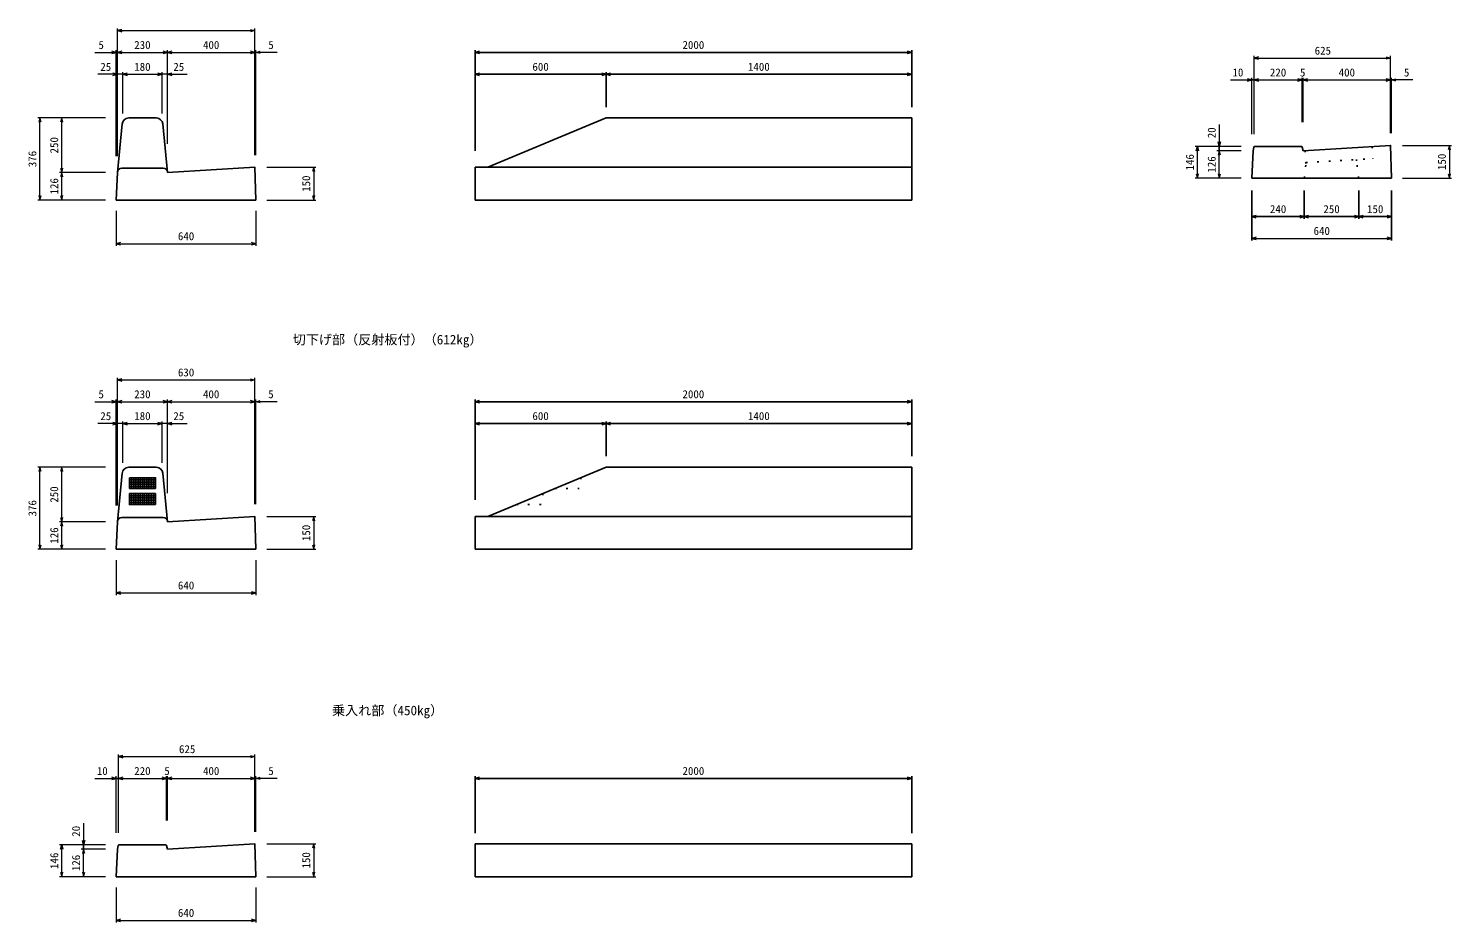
# Model space of a CAD drawing. Units: millimetres, scale not verified. Extents: x -12600 to 12600, y -8910 to 8910.
# Drawn here: x -3323 to 3197, y 524 to 4620 of the extents above; entities that cross this region are included whole.
import ezdxf
from ezdxf.enums import TextEntityAlignment as Align

# ---------------------------------------------------------------- set-up
doc = ezdxf.new("R2010")
doc.units = ezdxf.units.MM
doc.header["$LTSCALE"] = 30
doc.linetypes.add('DOTTED', pattern=[1.75, 0.25, -1.5])
for name, color, linetype, lineweight in [('0-0_DIM', 7, 'Continuous', 13), ('0-2_HATCH', 6, 'Continuous', 25), ('0-5_OUTLINE', 3, 'Continuous', 25), ('0-6_OUTLINE2', 4, 'DOTTED', 25), ('0-7_TXT', 7, 'Continuous', 25)]:
    doc.layers.add(name, color=color, linetype=linetype, lineweight=lineweight)
doc.styles.add('ＭＳ ゴシック', font='')
doc.styles.get('ＭＳ ゴシック').set_extended_font_data('MS Gothic')

msp = doc.modelspace()

# ---------------------------------------------------------------- linework, layer by layer
at = {"layer": '0-0_DIM'}
for p, q in [((-2915.43, 4035.02), (-2915.43, 4619.75)), ((-2915.43, 4609.75), (-2285.43, 4609.75)), ((-2285.43, 4039.93), (-2285.43, 4619.75)), ((-3018.13, 4509.75), (-2920.43, 4509.75)), ((-2920.43, 4035.02), (-2920.43, 4519.75)), ((-2915.43, 4509.75), (-2685.43, 4509.75)), ((-2685.43, 4091.16), (-2685.43, 4519.75)), ((-2685.43, 4509.75), (-2285.43, 4509.75)), ((-2280.43, 4039.93), (-2280.43, 4519.75)), ((-2182.73, 4509.75), (-2280.43, 4509.75)), ((2292.77, 4135.02), (2292.77, 4493.75)), ((2292.77, 4483.75), (2917.77, 4483.75)), ((2917.77, 4139.93), (2917.77, 4493.75)), ((-2915.43, 4409.75), (-3005.43, 4409.75)), ((-2890.43, 4409.75), (-2915.43, 4409.75)), ((-2890.43, 4229.67), (-2890.43, 4419.75)), ((-2890.43, 4409.75), (-2710.43, 4409.75)), ((-2710.43, 4229.67), (-2710.43, 4419.75)), ((-2685.43, 4409.75), (-2710.43, 4409.75)), ((-2685.43, 4409.75), (-2595.43, 4409.75)), ((2185.07, 4383.75), (2282.77, 4383.75)), ((2282.77, 4135.02), (2282.77, 4393.75)), ((2292.77, 4383.75), (2512.77, 4383.75)), ((2512.77, 4191.16), (2512.77, 4393.75)), ((2517.77, 4191.16), (2517.77, 4393.75)), ((2517.77, 4383.75), (2917.77, 4383.75)), ((2922.77, 4139.93), (2922.77, 4393.75)), ((3020.47, 4383.75), (2922.77, 4383.75)), ((-2970.43, 4209.75), (-3280.43, 4209.75)), ((-3270.43, 3833.75), (-3270.43, 4209.75)), ((-3170.43, 3959.75), (-3170.43, 4209.75)), ((2132.77, 4179.02), (2132.77, 4079.75)), ((2232.77, 4079.75), (2022.77, 4079.75)), ((2032.77, 3933.75), (2032.77, 4079.75)), ((2232.77, 4059.75), (2122.77, 4059.75)), ((2132.77, 3933.75), (2132.77, 4059.75)), ((2972.77, 4083.75), (3197.38, 4083.75)), ((3187.38, 4083.75), (3187.38, 3933.75)), ((-2230.43, 3983.75), (-2005.82, 3983.75)), ((-2015.82, 3983.75), (-2015.82, 3833.75)), ((-2970.43, 3959.75), (-3180.43, 3959.75)), ((-3170.43, 3833.75), (-3170.43, 3959.75)), ((2232.77, 3933.75), (2022.77, 3933.75)), ((2972.77, 3933.75), (3197.38, 3933.75)), ((-2970.43, 3833.75), (-3280.43, 3833.75)), ((-2920.43, 3783.75), (-2920.43, 3623.75)), ((-2280.43, 3783.75), (-2280.43, 3623.75)), ((-2230.43, 3833.75), (-2005.82, 3833.75)), ((2282.77, 3657.86), (2922.77, 3657.86)), ((-2920.43, 3633.75), (-2280.43, 3633.75)), ((-2915.43, 2435.02), (-2915.43, 3019.75)), ((-2915.43, 3009.75), (-2285.43, 3009.75)), ((-2285.43, 2439.93), (-2285.43, 3019.75)), ((-3018.13, 2909.75), (-2920.43, 2909.75)), ((-2920.43, 2435.02), (-2920.43, 2919.75)), ((-2915.43, 2909.75), (-2685.43, 2909.75)), ((-2685.43, 2491.16), (-2685.43, 2919.75)), ((-2685.43, 2909.75), (-2285.43, 2909.75)), ((-2280.43, 2439.93), (-2280.43, 2919.75)), ((-2182.73, 2909.75), (-2280.43, 2909.75)), ((-2915.43, 2809.75), (-3005.43, 2809.75)), ((-2890.43, 2809.75), (-2915.43, 2809.75)), ((-2890.43, 2629.67), (-2890.43, 2819.75)), ((-2890.43, 2809.75), (-2710.43, 2809.75)), ((-2710.43, 2629.67), (-2710.43, 2819.75)), ((-2685.43, 2809.75), (-2710.43, 2809.75)), ((-2685.43, 2809.75), (-2595.43, 2809.75)), ((-2970.43, 2609.75), (-3280.43, 2609.75)), ((-3270.43, 2233.75), (-3270.43, 2609.75)), ((-3170.43, 2359.75), (-3170.43, 2609.75)), ((-2970.43, 2359.75), (-3180.43, 2359.75)), ((-3170.43, 2233.75), (-3170.43, 2359.75)), ((-2230.43, 2383.75), (-2005.82, 2383.75)), ((-2015.82, 2383.75), (-2015.82, 2233.75)), ((-2970.43, 2233.75), (-3280.43, 2233.75)), ((-2230.43, 2233.75), (-2005.82, 2233.75)), ((-2920.43, 2183.75), (-2920.43, 2023.75)), ((-2280.43, 2183.75), (-2280.43, 2023.75)), ((-2920.43, 2033.75), (-2280.43, 2033.75)), ((-2910.43, 935.02), (-2910.43, 1293.75)), ((-2910.43, 1283.75), (-2285.43, 1283.75)), ((-2285.43, 939.93), (-2285.43, 1293.75)), ((-3018.13, 1183.75), (-2920.43, 1183.75)), ((-2920.43, 935.02), (-2920.43, 1193.75)), ((-2910.43, 1183.75), (-2690.43, 1183.75)), ((-2690.43, 991.16), (-2690.43, 1193.75)), ((-2685.43, 991.16), (-2685.43, 1193.75)), ((-2685.43, 1183.75), (-2285.43, 1183.75)), ((-2280.43, 939.93), (-2280.43, 1193.75)), ((-2182.73, 1183.75), (-2280.43, 1183.75)), ((-3070.43, 979.02), (-3070.43, 879.75)), ((-2970.43, 879.75), (-3180.43, 879.75)), ((-3170.43, 733.75), (-3170.43, 879.75)), ((-2970.43, 859.75), (-3080.43, 859.75)), ((-3070.43, 733.75), (-3070.43, 859.75)), ((-2230.43, 883.75), (-2005.82, 883.75)), ((-2015.82, 883.75), (-2015.82, 733.75)), ((-2970.43, 733.75), (-3180.43, 733.75)), ((-2230.43, 733.75), (-2005.82, 733.75)), ((-2920.43, 683.75), (-2920.43, 523.75)), ((-2280.43, 683.75), (-2280.43, 523.75)), ((-2920.43, 533.75), (-2280.43, 533.75))]:
    msp.add_line(p, q, dxfattribs=at)
at = {"layer": '0-0_DIM', "lineweight": 25}
for p, q in [((-2915.43, 4509.75), (-2920.43, 4509.75)), ((-2285.43, 4509.75), (-2280.43, 4509.75)), ((-1276.1, 4059.75), (-1276.1, 4519.75)), ((-1276.1, 4509.75), (723.9, 4509.75)), ((723.9, 4259.75), (723.9, 4519.75)), ((-1276.1, 4409.75), (-676.1, 4409.75)), ((-676.1, 4259.75), (-676.1, 4419.75)), ((-676.1, 4409.75), (723.9, 4409.75)), ((2292.77, 4383.75), (2282.77, 4383.75)), ((2512.77, 4383.75), (2517.77, 4383.75)), ((2917.77, 4383.75), (2922.77, 4383.75)), ((2132.77, 4059.75), (2132.77, 4079.75)), ((2282.77, 3877.86), (2282.77, 3647.86)), ((2522.77, 3877.86), (2522.77, 3747.86)), ((2772.77, 3877.86), (2772.77, 3747.86)), ((2922.77, 3877.86), (2922.77, 3647.86)), ((2282.77, 3757.86), (2522.77, 3757.86)), ((2522.77, 3757.86), (2772.77, 3757.86)), ((2772.77, 3757.86), (2922.77, 3757.86)), ((-2915.43, 2909.75), (-2920.43, 2909.75)), ((-2285.43, 2909.75), (-2280.43, 2909.75)), ((-1276.1, 2459.75), (-1276.1, 2919.75)), ((-1276.1, 2909.75), (723.9, 2909.75)), ((723.9, 2659.75), (723.9, 2919.75)), ((-1276.1, 2809.75), (-676.1, 2809.75)), ((-676.1, 2659.75), (-676.1, 2819.75)), ((-676.1, 2809.75), (723.9, 2809.75)), ((-2910.43, 1183.75), (-2920.43, 1183.75)), ((-2690.43, 1183.75), (-2685.43, 1183.75)), ((-2285.43, 1183.75), (-2280.43, 1183.75)), ((-1276.1, 933.75), (-1276.1, 1193.75)), ((-1276.1, 1183.75), (723.9, 1183.75)), ((723.9, 933.75), (723.9, 1193.75)), ((-3070.43, 859.75), (-3070.43, 879.75))]:
    msp.add_line(p, q, dxfattribs=at)
at = {"layer": '0-0_DIM'}
for points in [[(-2895.43, 4615.11), (-2915.43, 4609.75), (-2895.43, 4604.39)], [(-2305.43, 4615.11), (-2285.43, 4609.75), (-2305.43, 4604.39)], [(-2940.43, 4504.39), (-2920.43, 4509.75), (-2940.43, 4515.11)], [(-2895.43, 4515.11), (-2915.43, 4509.75), (-2895.43, 4504.39)], [(-2705.43, 4504.39), (-2685.43, 4509.75), (-2705.43, 4515.11)], [(-2665.43, 4515.11), (-2685.43, 4509.75), (-2665.43, 4504.39)], [(-2305.43, 4504.39), (-2285.43, 4509.75), (-2305.43, 4515.11)], [(-2260.43, 4504.39), (-2280.43, 4509.75), (-2260.43, 4515.11)], [(2312.77, 4489.11), (2292.77, 4483.75), (2312.77, 4478.39)], [(2897.77, 4489.11), (2917.77, 4483.75), (2897.77, 4478.39)], [(-2935.43, 4404.39), (-2915.43, 4409.75), (-2935.43, 4415.11)], [(-2870.43, 4415.11), (-2890.43, 4409.75), (-2870.43, 4404.39)], [(-2730.43, 4404.39), (-2710.43, 4409.75), (-2730.43, 4415.11)], [(-2665.43, 4415.11), (-2685.43, 4409.75), (-2665.43, 4404.39)], [(2262.77, 4378.39), (2282.77, 4383.75), (2262.77, 4389.11)], [(2312.77, 4389.11), (2292.77, 4383.75), (2312.77, 4378.39)], [(2492.77, 4378.39), (2512.77, 4383.75), (2492.77, 4389.11)], [(2537.77, 4389.11), (2517.77, 4383.75), (2537.77, 4378.39)], [(2897.77, 4378.39), (2917.77, 4383.75), (2897.77, 4389.11)], [(2942.77, 4378.39), (2922.77, 4383.75), (2942.77, 4389.11)], [(-3265.07, 4189.75), (-3270.43, 4209.75), (-3275.79, 4189.75)], [(-3165.07, 4189.75), (-3170.43, 4209.75), (-3175.79, 4189.75)], [(2027.41, 4059.75), (2032.77, 4079.75), (2038.13, 4059.75)], [(2138.13, 4099.75), (2132.77, 4079.75), (2127.41, 4099.75)], [(2138.13, 4039.75), (2132.77, 4059.75), (2127.41, 4039.75)], [(3192.74, 4063.75), (3187.38, 4083.75), (3182.02, 4063.75)], [(-3175.79, 3979.75), (-3170.43, 3959.75), (-3165.07, 3979.75)], [(-2010.46, 3963.75), (-2015.82, 3983.75), (-2021.18, 3963.75)], [(-3165.07, 3939.75), (-3170.43, 3959.75), (-3175.79, 3939.75)], [(2027.41, 3953.75), (2032.77, 3933.75), (2038.13, 3953.75)], [(2127.41, 3953.75), (2132.77, 3933.75), (2138.13, 3953.75)], [(3182.02, 3953.75), (3187.38, 3933.75), (3192.74, 3953.75)], [(-3275.79, 3853.75), (-3270.43, 3833.75), (-3265.07, 3853.75)], [(-3175.79, 3853.75), (-3170.43, 3833.75), (-3165.07, 3853.75)], [(-2021.18, 3853.75), (-2015.82, 3833.75), (-2010.46, 3853.75)], [(2302.77, 3663.22), (2282.77, 3657.86), (2302.77, 3652.5)], [(2902.77, 3652.5), (2922.77, 3657.86), (2902.77, 3663.22)], [(-2900.43, 3639.11), (-2920.43, 3633.75), (-2900.43, 3628.39)], [(-2300.43, 3628.39), (-2280.43, 3633.75), (-2300.43, 3639.11)], [(-2895.43, 3015.11), (-2915.43, 3009.75), (-2895.43, 3004.39)], [(-2305.43, 3015.11), (-2285.43, 3009.75), (-2305.43, 3004.39)], [(-2940.43, 2904.39), (-2920.43, 2909.75), (-2940.43, 2915.11)], [(-2895.43, 2915.11), (-2915.43, 2909.75), (-2895.43, 2904.39)], [(-2705.43, 2904.39), (-2685.43, 2909.75), (-2705.43, 2915.11)], [(-2665.43, 2915.11), (-2685.43, 2909.75), (-2665.43, 2904.39)], [(-2305.43, 2904.39), (-2285.43, 2909.75), (-2305.43, 2915.11)], [(-2260.43, 2904.39), (-2280.43, 2909.75), (-2260.43, 2915.11)], [(-2935.43, 2804.39), (-2915.43, 2809.75), (-2935.43, 2815.11)], [(-2870.43, 2815.11), (-2890.43, 2809.75), (-2870.43, 2804.39)], [(-2730.43, 2804.39), (-2710.43, 2809.75), (-2730.43, 2815.11)], [(-2665.43, 2815.11), (-2685.43, 2809.75), (-2665.43, 2804.39)], [(-3265.07, 2589.75), (-3270.43, 2609.75), (-3275.79, 2589.75)], [(-3165.07, 2589.75), (-3170.43, 2609.75), (-3175.79, 2589.75)], [(-3175.79, 2379.75), (-3170.43, 2359.75), (-3165.07, 2379.75)], [(-3165.07, 2339.75), (-3170.43, 2359.75), (-3175.79, 2339.75)], [(-2010.46, 2363.75), (-2015.82, 2383.75), (-2021.18, 2363.75)], [(-3275.79, 2253.75), (-3270.43, 2233.75), (-3265.07, 2253.75)], [(-3175.79, 2253.75), (-3170.43, 2233.75), (-3165.07, 2253.75)], [(-2021.18, 2253.75), (-2015.82, 2233.75), (-2010.46, 2253.75)], [(-2900.43, 2039.11), (-2920.43, 2033.75), (-2900.43, 2028.39)], [(-2300.43, 2028.39), (-2280.43, 2033.75), (-2300.43, 2039.11)], [(-2890.43, 1289.11), (-2910.43, 1283.75), (-2890.43, 1278.39)], [(-2305.43, 1289.11), (-2285.43, 1283.75), (-2305.43, 1278.39)], [(-2940.43, 1178.39), (-2920.43, 1183.75), (-2940.43, 1189.11)], [(-2890.43, 1189.11), (-2910.43, 1183.75), (-2890.43, 1178.39)], [(-2710.43, 1178.39), (-2690.43, 1183.75), (-2710.43, 1189.11)], [(-2665.43, 1189.11), (-2685.43, 1183.75), (-2665.43, 1178.39)], [(-2305.43, 1178.39), (-2285.43, 1183.75), (-2305.43, 1189.11)], [(-2260.43, 1178.39), (-2280.43, 1183.75), (-2260.43, 1189.11)], [(-3175.79, 859.75), (-3170.43, 879.75), (-3165.07, 859.75)], [(-3065.07, 899.75), (-3070.43, 879.75), (-3075.79, 899.75)], [(-3065.07, 839.75), (-3070.43, 859.75), (-3075.79, 839.75)], [(-2010.46, 863.75), (-2015.82, 883.75), (-2021.18, 863.75)], [(-3175.79, 753.75), (-3170.43, 733.75), (-3165.07, 753.75)], [(-3075.79, 753.75), (-3070.43, 733.75), (-3065.07, 753.75)], [(-2021.18, 753.75), (-2015.82, 733.75), (-2010.46, 753.75)], [(-2900.43, 539.11), (-2920.43, 533.75), (-2900.43, 528.39)], [(-2300.43, 528.39), (-2280.43, 533.75), (-2300.43, 539.11)]]:
    msp.add_lwpolyline(points, dxfattribs=at)
at = {"layer": '0-0_DIM', "lineweight": 25}
for points in [[(-1256.1, 4504.39), (-1276.1, 4509.75), (-1256.1, 4515.11)], [(703.9, 4515.11), (723.9, 4509.75), (703.9, 4504.39)], [(-1256.1, 4404.39), (-1276.1, 4409.75), (-1256.1, 4415.11)], [(-696.1, 4415.11), (-676.1, 4409.75), (-696.1, 4404.39)], [(-656.1, 4404.39), (-676.1, 4409.75), (-656.1, 4415.11)], [(703.9, 4415.11), (723.9, 4409.75), (703.9, 4404.39)], [(2302.77, 3752.5), (2282.77, 3757.86), (2302.77, 3763.22)], [(2502.77, 3763.22), (2522.77, 3757.86), (2502.77, 3752.5)], [(2542.77, 3752.5), (2522.77, 3757.86), (2542.77, 3763.22)], [(2752.77, 3763.22), (2772.77, 3757.86), (2752.77, 3752.5)], [(2792.77, 3752.5), (2772.77, 3757.86), (2792.77, 3763.22)], [(2902.77, 3763.22), (2922.77, 3757.86), (2902.77, 3752.5)], [(-1256.1, 2904.39), (-1276.1, 2909.75), (-1256.1, 2915.11)], [(703.9, 2915.11), (723.9, 2909.75), (703.9, 2904.39)], [(-1256.1, 2804.39), (-1276.1, 2809.75), (-1256.1, 2815.11)], [(-696.1, 2815.11), (-676.1, 2809.75), (-696.1, 2804.39)], [(-656.1, 2804.39), (-676.1, 2809.75), (-656.1, 2815.11)], [(703.9, 2815.11), (723.9, 2809.75), (703.9, 2804.39)], [(-1256.1, 1178.39), (-1276.1, 1183.75), (-1256.1, 1189.11)], [(703.9, 1189.11), (723.9, 1183.75), (703.9, 1178.39)]]:
    msp.add_lwpolyline(points, dxfattribs=at)
at = {"layer": '0-2_HATCH'}
for p, q in [((-2860.43, 2561.75), (-2860.43, 2511.75)), ((-2860.43, 2551.75), (-2740.43, 2551.75)), ((-2850.43, 2561.75), (-2850.43, 2511.75)), ((-2840.43, 2561.75), (-2840.43, 2511.75)), ((-2830.43, 2561.75), (-2830.43, 2511.75)), ((-2820.43, 2561.75), (-2820.43, 2511.75)), ((-2810.43, 2561.75), (-2810.43, 2511.75)), ((-2800.43, 2561.75), (-2800.43, 2511.75)), ((-2790.43, 2561.75), (-2790.43, 2511.75)), ((-2780.43, 2561.75), (-2780.43, 2511.75)), ((-2770.43, 2561.75), (-2770.43, 2511.75)), ((-2760.43, 2561.75), (-2760.43, 2511.75)), ((-2750.43, 2561.75), (-2750.43, 2511.75)), ((-2860.43, 2541.75), (-2740.43, 2541.75)), ((-2860.43, 2531.75), (-2740.43, 2531.75)), ((-2860.43, 2521.75), (-2740.43, 2521.75)), ((-2860.43, 2511.75), (-2740.43, 2511.75)), ((-2860.43, 2488.75), (-2740.43, 2488.75)), ((-2860.43, 2478.75), (-2740.43, 2478.75)), ((-2850.43, 2488.75), (-2850.43, 2438.75)), ((-2840.43, 2488.75), (-2840.43, 2438.75)), ((-2830.43, 2488.75), (-2830.43, 2438.75)), ((-2820.43, 2488.75), (-2820.43, 2438.75)), ((-2810.43, 2488.75), (-2810.43, 2438.75)), ((-2800.43, 2488.75), (-2800.43, 2438.75)), ((-2790.43, 2488.75), (-2790.43, 2438.75)), ((-2780.43, 2488.75), (-2780.43, 2438.75)), ((-2770.43, 2488.75), (-2770.43, 2438.75)), ((-2760.43, 2488.75), (-2760.43, 2438.75)), ((-2750.43, 2488.75), (-2750.43, 2438.75)), ((-2740.43, 2488.75), (-2740.43, 2438.75)), ((-2860.43, 2468.75), (-2740.43, 2468.75)), ((-2860.43, 2458.75), (-2740.43, 2458.75)), ((-2860.43, 2448.75), (-2740.43, 2448.75))]:
    msp.add_line(p, q, dxfattribs=at)
for points in [[(-2860.43, 2561.75), (-2740.43, 2561.75), (-2740.43, 2511.75)], [(-2860.43, 2488.75), (-2860.43, 2438.75), (-2740.43, 2438.75)]]:
    msp.add_lwpolyline(points, dxfattribs=at)
at = {"layer": '0-5_OUTLINE'}
for p, q in [((-2915.43, 3959.75), (-2893.13, 4182.73)), ((-2863.28, 4209.75), (-2737.58, 4209.75)), ((-2685.43, 3959.75), (-2707.73, 4182.73)), ((-676.1, 4209.75), (-1218.5, 3983.75)), ((-676.1, 4209.75), (723.9, 4209.75)), ((723.9, 4209.75), (723.9, 3833.75)), ((2287.77, 4059.75), (2282.77, 3933.75)), ((2291.82, 4075.96), (2287.77, 4059.75)), ((2296.67, 4079.75), (2508.86, 4079.75)), ((2517.77, 4059.75), (2513.71, 4075.96)), ((-2895.33, 3979.75), (-2705.53, 3979.75)), ((-1276.1, 3983.75), (723.9, 3983.75)), ((-1276.1, 3983.75), (-1276.1, 3833.75)), ((-2915.43, 3959.75), (-2920.43, 3833.75)), ((2282.77, 3933.75), (2922.77, 3933.75)), ((-2920.43, 3833.75), (-2280.43, 3833.75)), ((-1276.1, 3833.75), (723.9, 3833.75)), ((-2863.28, 2609.75), (-2737.58, 2609.75)), ((-676.1, 2609.75), (-1218.5, 2383.75)), ((-676.1, 2609.75), (723.9, 2609.75)), ((723.9, 2609.75), (723.9, 2233.75)), ((-2915.43, 2359.75), (-2893.13, 2582.73)), ((-2685.43, 2359.75), (-2707.73, 2582.73)), ((-2915.43, 2359.75), (-2920.43, 2233.75)), ((-2895.33, 2379.75), (-2705.53, 2379.75)), ((-1276.1, 2383.75), (723.9, 2383.75)), ((-1276.1, 2383.75), (-1276.1, 2233.75)), ((-2920.43, 2233.75), (-2280.43, 2233.75)), ((-1276.1, 2233.75), (723.9, 2233.75)), ((-2915.43, 859.75), (-2920.43, 733.75)), ((-2911.38, 875.96), (-2915.43, 859.75)), ((-2906.53, 879.75), (-2694.34, 879.75)), ((-2685.43, 859.75), (-2689.49, 875.96)), ((-1276.1, 883.75), (-1276.1, 733.75)), ((-2920.43, 733.75), (-2280.43, 733.75)), ((-1276.1, 733.75), (723.9, 733.75))]:
    msp.add_line(p, q, dxfattribs=at)
for points in [[(2517.77, 4059.75), (2917.77, 4083.75), (2922.77, 3933.75)], [(-2685.43, 3959.75), (-2285.43, 3983.75), (-2280.43, 3833.75)], [(-2685.43, 2359.75), (-2285.43, 2383.75), (-2280.43, 2233.75)], [(-2685.43, 859.75), (-2285.43, 883.75), (-2280.43, 733.75)], [(-1276.1, 883.75), (723.9, 883.75), (723.9, 733.75)]]:
    msp.add_lwpolyline(points, dxfattribs=at)
for centre, radius, start, end in [((-2863.28, 4179.75), 30, 90, 177.2835), ((-2737.58, 4179.75), 30, 5.71059, 88.37304), ((2296.67, 4074.75), 5, 90, 165.96375), ((2508.86, 4074.75), 5, 14.03624, 90), ((-2895.33, 3959.75), 20, 90, 180), ((-2705.53, 3959.75), 20, 5.71059, 90), ((-2863.28, 2579.75), 30, 90, 177.2835), ((-2737.58, 2579.75), 30, 5.71059, 88.37304), ((-2895.33, 2359.75), 20, 90, 180), ((-2705.53, 2359.75), 20, 5.71059, 90), ((-2906.53, 874.75), 5, 90, 165.96376), ((-2694.34, 874.75), 5, 14.03624, 90)]:
    msp.add_arc(centre, radius, start, end, dxfattribs=at)
at = {"layer": '0-6_OUTLINE2'}
for p, q in [((2526.75, 4060.29), (2530.4, 3999.4)), ((2833.2, 4078.67), (2836.49, 4023.77)), ((2522.77, 3933.75), (2530.4, 3999.4)), ((2530.04, 4005.38), (2836.49, 4023.77)), ((2761.63, 4019.28), (2761.99, 4013.29)), ((2772.77, 3933.75), (2761.99, 4013.29)), ((-791.3, 2561.75), (-791.3, 2511.75)), ((-966.5, 2488.75), (-966.5, 2438.75)), ((-911.3, 2511.75), (-791.3, 2511.75)), ((-1086.5, 2438.75), (-966.5, 2438.75))]:
    msp.add_line(p, q, dxfattribs=at)

# ---------------------------------------------------------------- texts
at = {"layer": '0-0_DIM', "style": 'ＭＳ ゴシック'}
for s, p in [('5', (-3001.89, 4514.75)), ('230', (-2837.93, 4514.75)), ('400', (-2522.93, 4514.75)), ('5', (-2223.98, 4514.75)), ('2000', (-326.1, 4514.75)), ('625', (2570.27, 4488.75)), ('25', (-2993.41, 4414.62)), ('180', (-2837.93, 4414.75)), ('25', (-2658.89, 4414.62)), ('600', (-1013.6, 4414.75)), ('1400', (-26.1, 4414.75)), ('10', (2193.81, 4388.75)), ('220', (2365.27, 4388.75)), ('5', (2502.77, 4388.75)), ('400', (2680.27, 4388.75)), ('5', (2979.23, 4388.75)), ('240', (2365.27, 3762.86)), ('250', (2610.27, 3762.86)), ('150', (2810.27, 3762.86)), ('640', (-2637.93, 3638.75)), ('640', (2565.27, 3662.86)), ('630', (-2637.93, 3014.75)), ('5', (-3001.89, 2914.75)), ('230', (-2837.93, 2914.75)), ('400', (-2522.93, 2914.75)), ('5', (-2223.98, 2914.75)), ('2000', (-326.1, 2914.75)), ('25', (-2993.41, 2814.62)), ('180', (-2837.93, 2814.75)), ('25', (-2658.89, 2814.62)), ('600', (-1013.6, 2814.75)), ('1400', (-26.1, 2814.75)), ('640', (-2637.93, 2038.75)), ('625', (-2632.93, 1288.75)), ('10', (-3009.39, 1188.75)), ('220', (-2837.93, 1188.75)), ('5', (-2700.43, 1188.75)), ('400', (-2522.93, 1188.75)), ('5', (-2223.98, 1188.75)), ('2000', (-326.1, 1188.75)), ('640', (-2637.93, 538.75))]:
    msp.add_text(s, height=36.66, dxfattribs=at).set_placement(p, align=Align.BOTTOM_LEFT)
for s, p in [('250', (-3175.43, 4047.25)), ('20', (2127.77, 4116.84)), ('376', (-3275.43, 3984.25)), ('150', (3182.38, 3971.25)), ('146', (2027.77, 3969.25)), ('126', (2127.77, 3959.25)), ('126', (-3175.43, 3859.25)), ('150', (-2020.82, 3871.25)), ('250', (-3175.43, 2447.25)), ('376', (-3275.43, 2384.25)), ('126', (-3175.43, 2259.25)), ('150', (-2020.82, 2271.25)), ('20', (-3075.43, 916.84)), ('146', (-3175.43, 769.25)), ('126', (-3075.43, 759.25)), ('150', (-2020.82, 771.25))]:
    msp.add_text(s, height=36.66, rotation=90, dxfattribs=at).set_placement(p, align=Align.BOTTOM_LEFT)
at = {"layer": '0-7_TXT', "style": 'ＭＳ ゴシック'}
for s, p in [('切下げ部（反射板付）（612kg）', (-2111.93, 3159.21)), ('乗入れ部（450kg）', (-1931.93, 1460.28))]:
    msp.add_text(s, height=43.99, dxfattribs=at).set_placement(p, align=Align.BOTTOM_LEFT)

doc.saveas('drawing.dxf')
